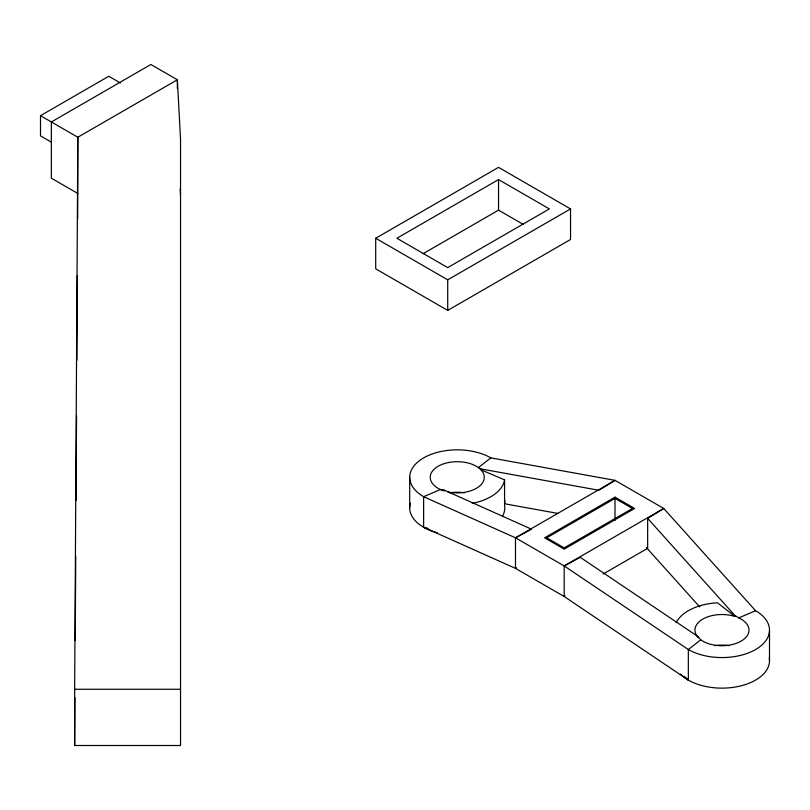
<?xml version="1.0" encoding="UTF-8"?>
<svg xmlns="http://www.w3.org/2000/svg" width="810" height="810" viewBox="0 0 810 810"><rect width="100%" height="100%" fill="white"/><g stroke="black" fill="none" stroke-linecap="round" stroke-linejoin="round"><path stroke-width="1.21" d="M74.652 689.259L77.821 137.244L177.36 79.775L180.529 139.077L180.529 745.504L74.652 745.504L74.652 689.259L180.529 689.259M74.652 745.504L74.925 697.501M75.249 640.659L75.735 556.024M76.059 500.438L76.545 415.803M76.869 360.227L77.355 275.592M77.679 218.751L77.821 137.244L40.5 115.688L40.5 135.867L51.091 141.983M490.86 457.883L478.416 467.593A28.309 12.646 -12.2 0 1 480.927 468.929L598.954 490.283L615.013 480.35L663.724 508.467L755.578 610.71A47.547 27.449 0 0 1 755.578 649.529A47.547 27.449 0 0 1 688.338 649.529L564.185 565.937L515.484 537.81L423.63 496.702A47.547 27.449 0 0 1 423.63 457.883A47.547 27.449 0 0 1 490.86 457.883L615.013 480.35L515.484 537.81L515.484 568.377L564.185 596.504L688.338 680.096L688.338 649.529L700.782 639.819A27.034 15.603 0 0 0 741.069 641.155A27.034 15.603 0 0 0 738.75 617.898A28.309 20.26 11.6 0 0 734.984 615.61L647.656 518.41L663.724 508.467L564.185 565.937L564.185 596.504L565.026 595.846M40.5 115.688L108.793 76.261L120.447 82.984M375.708 238.261L498.535 167.356L570.544 208.919L570.544 239.487L447.717 310.402L375.708 268.829L375.708 238.261L447.717 279.835L570.544 208.919M498.535 179.577L396.89 238.261L447.717 267.604L549.362 208.919L498.535 179.577L498.535 210.144L423.124 253.682M615.013 497.158L544.603 537.81L564.185 549.119L634.605 508.467L615.013 497.158L615.013 520.395M603.085 574.047L647.656 548.309L647.656 518.41M515.484 537.81L531.542 529.203L444.214 490.121A28.309 11.502 -8.8 0 1 440.448 489.513L423.63 496.702L423.63 527.269L515.484 568.377L516.608 567.901M564.185 565.937L580.244 557.331L698.281 636.802A28.309 19.116 14.9 0 0 700.782 639.819M738.75 617.898L755.578 610.71M480.927 468.929L480.927 469.77L504.579 479.874L504.579 503.769L558.09 513.459M428.065 528.383L423.63 527.269M498.535 210.144L523.412 224.502M77.821 193.489L51.354 178.2L51.354 121.956L150.883 64.496L177.36 79.775L177.36 88.523M646.906 547.722L647.656 548.309M734.984 615.61L734.984 616.451L717.488 602.792A47.547 27.449 0 0 0 676.208 622.637M688.338 680.096L684.42 676.39M646.512 547.692L699.739 606.943M180.195 189.013L180.529 195.321M769.5 630.261L769.5 660.828M698.281 636.802L698.281 637.642A27.034 15.603 0 0 1 702.847 619.083A27.034 15.603 0 0 1 734.984 616.451M447.717 279.835L447.717 310.402M444.214 490.121L444.214 490.961A27.034 15.603 0 0 1 442.098 464.373A27.034 15.603 0 0 1 484.086 475.44A27.034 15.603 0 0 1 447.798 491.913M409.698 477.151L409.698 507.718M504.579 479.874A47.547 27.449 0 0 1 472.24 503.344M769.247 657.852A47.547 27.449 0 0 1 736.239 686.87A47.547 27.449 0 0 1 680.39 674.011M504.539 505.025A47.547 27.449 0 0 1 502.544 516.183M437.299 532.778A47.547 27.449 0 0 1 410.407 503.162M504.63 499.892A48.084 21.475 -12.2 0 1 504.589 503.769M449.925 492.834A27.034 15.603 0 0 1 464.565 492.834M714.633 645.671A27.034 15.603 0 0 1 729.273 645.671M615.013 498.383L546.72 537.81L564.185 547.894L632.488 508.467L615.013 498.383"/></g></svg>
